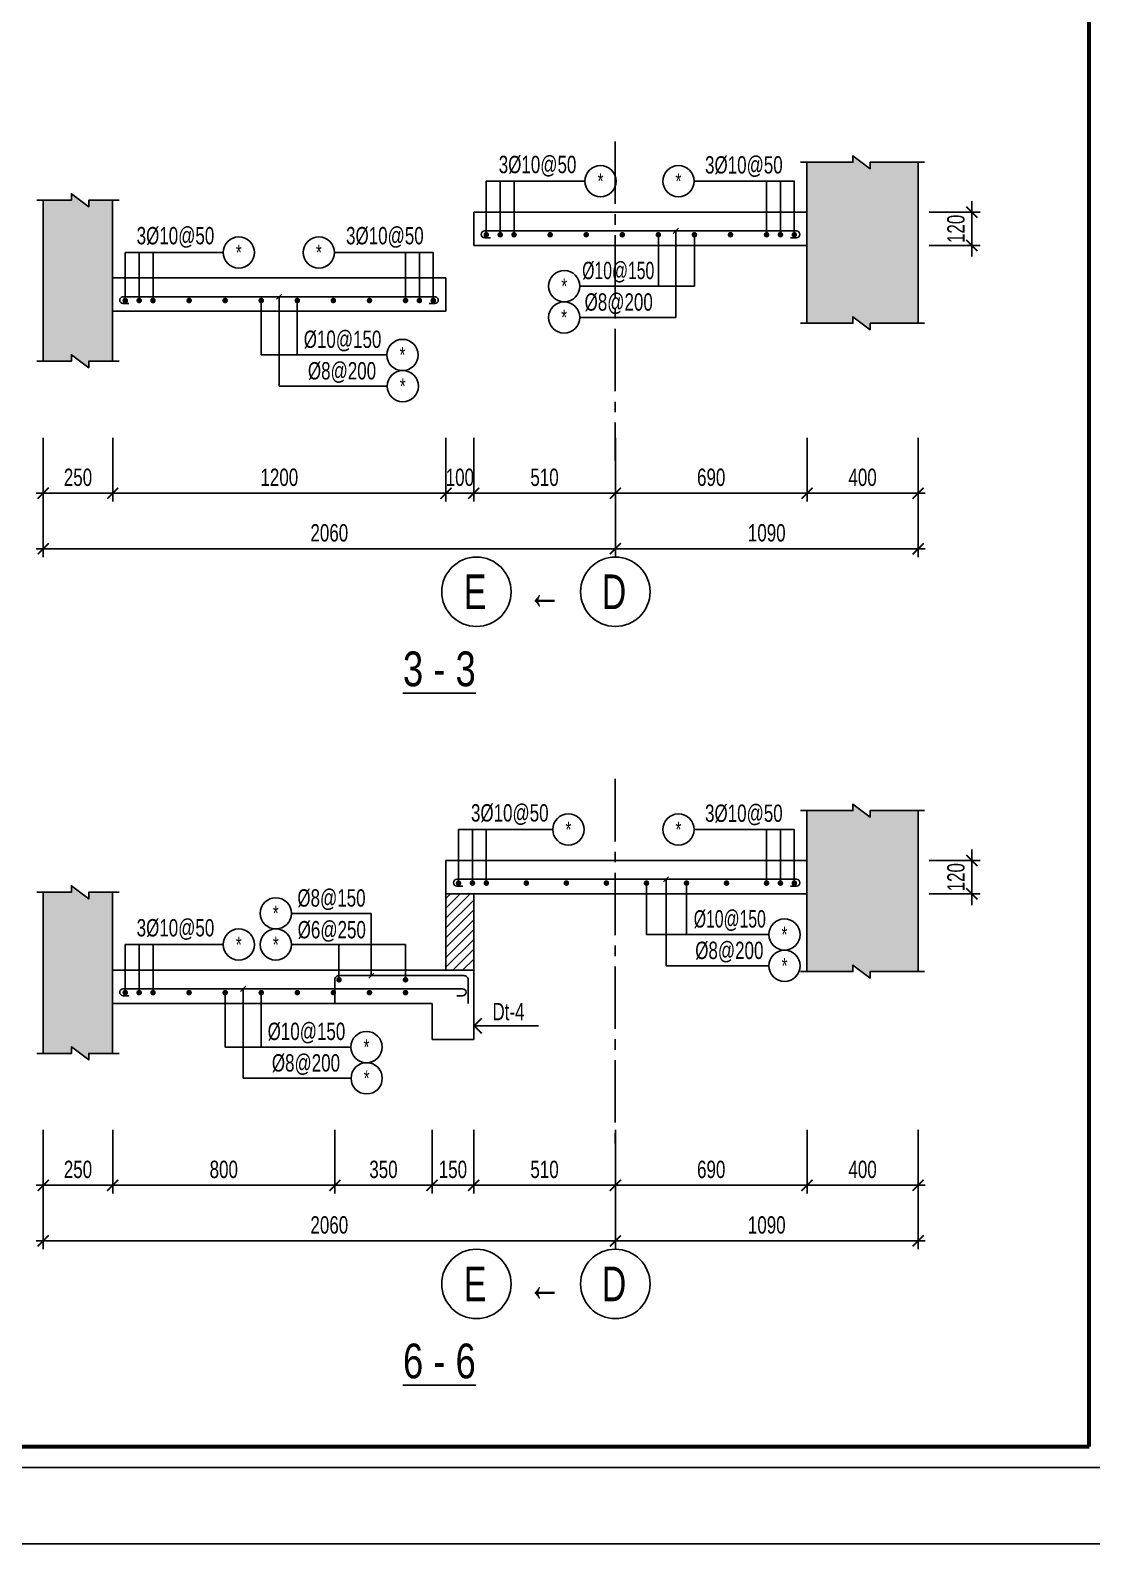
# Model space of a CAD drawing. Header units: millimetres. Extents: x -77370 to 109412, y -14880 to 214694.
# Drawn here: x 29826 to 37469, y 184994 to 195896 of the extents above; entities that cross this region are included whole.
import ezdxf
from ezdxf.enums import TextEntityAlignment as Align

# ---------------------------------------------------------------- set-up
doc = ezdxf.new("R2010")
doc.units = ezdxf.units.MM
doc.header["$LTSCALE"] = 300
doc.header["$MEASUREMENT"] = 0
doc.header["$PDMODE"] = 66
doc.linetypes.add('CENTER2', pattern=[1.125, 0.75, -0.125, 0.125, -0.125])
doc.layers.get('0').update_dxf_attribs({"linetype": 'CONTINUOUS'})
doc.layers.get('DEFPOINTS').update_dxf_attribs({"linetype": 'CONTINUOUS'})
for name, color, linetype in [('CDC-KHUNGTEN', 7, 'CONTINUOUS'), ('CDC.01.AXIS', 160, 'CENTER2'), ('CDC.02.DIM', 1, 'CONTINUOUS'), ('CDC.03.BORDER', 3, 'CONTINUOUS'), ('CDC.06.TEXT', 2, 'CONTINUOUS'), ('CDC.10.HATCH', 251, 'CONTINUOUS'), ('CDC.11.NOTE', 8, 'CONTINUOUS'), ('CDC.14.STEELNUM', 2, 'CONTINUOUS'), ('KCS_SNODE', 6, 'CONTINUOUS'), ('KCS_STEEL', 4, 'CONTINUOUS'), ('KCS_TEXT_B', 2, 'CONTINUOUS')]:
    doc.layers.add(name, color=color, linetype=linetype)
doc.styles.add('KCS_SMTEXT', font='arial.ttf', dxfattribs={"width": 0.7})
doc.dimstyles.new('KCS_DIM50 scale 2', dxfattribs={"dimscale": 50, "dimtxt": 2.5, "dimasz": 1.6, "dimexe": 1.2, "dimexo": 0, "dimgap": 1, "dimtad": 1, "dimdec": 0, "dimlfac": 0.5, "dimzin": 0, "dimdsep": 46, "dimtxsty": 'KCS_SMTEXT', "dimblk": 'ARCHTICK', "dimcen": 0, "dimdle": 1, "dimclrd": 256, "dimclre": 256, "dimclrt": 2, "dimadec": 0, "dimazin": 0, "dimtfac": 1, "dimtdec": 0, "dimtix": 1, "dimtmove": 2, "dimatfit": 3, "dimfxl": 1, "dimtolj": 1, "dimtzin": 0, "dimarcsym": 0})

# ---------------------------------------------------------------- blocks, each defined once
blk = doc.blocks.new('_ArchTick')
at = {"color": 0, "linetype": 'ByBlock', "const_width": 0.15}
blk.add_lwpolyline([(-0.5, -0.5), (0.5, 0.5)], dxfattribs=at)
blk = doc.blocks.new('*D1396')
at = {"layer": 'CDC.02.DIM', "lineweight": -2, "transparency": 16777216}
for p, q in [((29919, 192961), (29919, 192501)), ((30419, 192961), (30419, 192501)), ((30469, 192561), (29869, 192561))]:
    blk.add_line(p, q, dxfattribs=at)
at = {"layer": 'DEFPOINTS', "color": 0, "transparency": 16777216}
for p in [(29919, 192961), (30419, 192961), (29919, 192561)]:
    blk.add_point(p, dxfattribs=at)
at = {"layer": 'CDC.02.DIM', "lineweight": -2, "transparency": 16777216, "xscale": 80, "yscale": 80, "zscale": 80, "rotation": 180}
blk.add_blockref('_ArchTick', (29919, 192561), dxfattribs=at)
at = {"layer": 'CDC.02.DIM', "lineweight": -2, "transparency": 16777216, "xscale": 80, "yscale": 80, "zscale": 80}
blk.add_blockref('_ArchTick', (30419, 192561), dxfattribs=at)
at = {"layer": 'CDC.02.DIM', "color": 2, "transparency": 16777216, "insert": (30169, 192675), "char_height": 125, "attachment_point": 5, "style": 'KCS_SMTEXT'}
blk.add_mtext('\\A1;250', dxfattribs=at)
blk = doc.blocks.new('*D1398')
at = {"layer": 'CDC.02.DIM', "lineweight": -2, "transparency": 16777216}
for p, q in [((36299, 194585), (36666, 194585)), ((36606, 194585), (36606, 194665)), ((36606, 194585), (36606, 194345)), ((36299, 194345), (36666, 194345)), ((36606, 194345), (36606, 194265))]:
    blk.add_line(p, q, dxfattribs=at)
at = {"layer": 'DEFPOINTS', "color": 0, "transparency": 16777216}
for p in [(36299, 194585, 0), (36299, 194345, 0), (36606, 194345)]:
    blk.add_point(p, dxfattribs=at)
at = {"layer": 'CDC.02.DIM', "lineweight": -2, "transparency": 16777216, "xscale": 80, "yscale": 80, "zscale": 80}
for p, rotation in [((36606, 194585), 270), ((36606, 194345), 90)]:
    blk.add_blockref('_ArchTick', p, dxfattribs=dict(at, rotation=rotation))
at = {"layer": 'CDC.02.DIM', "color": 2, "transparency": 16777216, "insert": (36492, 194465), "char_height": 125, "attachment_point": 5, "rotation": 90, "style": 'KCS_SMTEXT'}
blk.add_mtext('\\A1;120', dxfattribs=at)
blk = doc.blocks.new('*D1399')
at = {"layer": 'CDC.02.DIM', "lineweight": -2, "transparency": 16777216}
for p, q in [((35419, 192961), (35419, 192501)), ((36219, 192961), (36219, 192501)), ((35369, 192561), (36269, 192561))]:
    blk.add_line(p, q, dxfattribs=at)
at = {"layer": 'DEFPOINTS', "color": 0, "transparency": 16777216}
for p in [(35419, 192961), (36219, 192961), (36219, 192561)]:
    blk.add_point(p, dxfattribs=at)
at = {"layer": 'CDC.02.DIM', "lineweight": -2, "transparency": 16777216, "xscale": 80, "yscale": 80, "zscale": 80, "rotation": 180}
blk.add_blockref('_ArchTick', (35419, 192561), dxfattribs=at)
at = {"layer": 'CDC.02.DIM', "lineweight": -2, "transparency": 16777216, "xscale": 80, "yscale": 80, "zscale": 80}
blk.add_blockref('_ArchTick', (36219, 192561), dxfattribs=at)
at = {"layer": 'CDC.02.DIM', "color": 2, "transparency": 16777216, "insert": (35819, 192675), "char_height": 125, "attachment_point": 5, "style": 'KCS_SMTEXT'}
blk.add_mtext('\\A1;400', dxfattribs=at)
blk = doc.blocks.new('*D1400')
at = {"layer": 'CDC.02.DIM', "lineweight": -2, "transparency": 16777216}
for p, q in [((33019, 192961), (33019, 192501)), ((34039, 192961), (34039, 192501)), ((32969, 192561), (34089, 192561))]:
    blk.add_line(p, q, dxfattribs=at)
at = {"layer": 'DEFPOINTS', "color": 0, "transparency": 16777216}
for p in [(33019, 192961), (34039, 192961), (34039, 192561)]:
    blk.add_point(p, dxfattribs=at)
at = {"layer": 'CDC.02.DIM', "lineweight": -2, "transparency": 16777216, "xscale": 80, "yscale": 80, "zscale": 80, "rotation": 180}
blk.add_blockref('_ArchTick', (33019, 192561), dxfattribs=at)
at = {"layer": 'CDC.02.DIM', "lineweight": -2, "transparency": 16777216, "xscale": 80, "yscale": 80, "zscale": 80}
blk.add_blockref('_ArchTick', (34039, 192561), dxfattribs=at)
at = {"layer": 'CDC.02.DIM', "color": 2, "transparency": 16777216, "insert": (33529, 192675), "char_height": 125, "attachment_point": 5, "style": 'KCS_SMTEXT'}
blk.add_mtext('\\A1;510', dxfattribs=at)
blk = doc.blocks.new('*D1401')
at = {"layer": 'CDC.02.DIM', "lineweight": -2, "transparency": 16777216}
for p, q in [((32819, 192961), (32819, 192501)), ((33019, 192961), (33019, 192501)), ((32819, 192561), (32739, 192561)), ((32819, 192561), (33019, 192561)), ((33019, 192561), (33099, 192561))]:
    blk.add_line(p, q, dxfattribs=at)
at = {"layer": 'DEFPOINTS', "color": 0, "transparency": 16777216}
for p in [(32819, 192961), (33019, 192961), (33019, 192561)]:
    blk.add_point(p, dxfattribs=at)
at = {"layer": 'CDC.02.DIM', "lineweight": -2, "transparency": 16777216, "xscale": 80, "yscale": 80, "zscale": 80}
blk.add_blockref('_ArchTick', (32819, 192561), dxfattribs=at)
at = {"layer": 'CDC.02.DIM', "lineweight": -2, "transparency": 16777216, "xscale": 80, "yscale": 80, "zscale": 80, "rotation": 180}
blk.add_blockref('_ArchTick', (33019, 192561), dxfattribs=at)
at = {"layer": 'CDC.02.DIM', "color": 2, "transparency": 16777216, "insert": (32919, 192675), "char_height": 125, "attachment_point": 5, "style": 'KCS_SMTEXT'}
blk.add_mtext('\\A1;100', dxfattribs=at)
blk = doc.blocks.new('*D1402')
at = {"layer": 'CDC.02.DIM', "lineweight": -2, "transparency": 16777216}
for p, q in [((30419, 192961), (30419, 192501)), ((32819, 192961), (32819, 192501)), ((32869, 192561), (30369, 192561))]:
    blk.add_line(p, q, dxfattribs=at)
at = {"layer": 'DEFPOINTS', "color": 0, "transparency": 16777216}
for p in [(30419, 192961), (32819, 192961), (30419, 192561)]:
    blk.add_point(p, dxfattribs=at)
at = {"layer": 'CDC.02.DIM', "lineweight": -2, "transparency": 16777216, "xscale": 80, "yscale": 80, "zscale": 80, "rotation": 180}
blk.add_blockref('_ArchTick', (30419, 192561), dxfattribs=at)
at = {"layer": 'CDC.02.DIM', "lineweight": -2, "transparency": 16777216, "xscale": 80, "yscale": 80, "zscale": 80}
blk.add_blockref('_ArchTick', (32819, 192561), dxfattribs=at)
at = {"layer": 'CDC.02.DIM', "color": 2, "transparency": 16777216, "insert": (31619, 192675), "char_height": 125, "attachment_point": 5, "style": 'KCS_SMTEXT'}
blk.add_mtext('\\A1;1200', dxfattribs=at)
blk = doc.blocks.new('*D1403')
at = {"layer": 'CDC.02.DIM', "lineweight": -2, "transparency": 16777216}
for p, q in [((29919, 192961), (29919, 192101)), ((34039, 192961), (34039, 192101)), ((34089, 192161), (29869, 192161))]:
    blk.add_line(p, q, dxfattribs=at)
at = {"layer": 'DEFPOINTS', "color": 0, "transparency": 16777216}
for p in [(29919, 192961), (34039, 192961), (29919, 192161)]:
    blk.add_point(p, dxfattribs=at)
at = {"layer": 'CDC.02.DIM', "lineweight": -2, "transparency": 16777216, "xscale": 80, "yscale": 80, "zscale": 80, "rotation": 180}
blk.add_blockref('_ArchTick', (29919, 192161), dxfattribs=at)
at = {"layer": 'CDC.02.DIM', "lineweight": -2, "transparency": 16777216, "xscale": 80, "yscale": 80, "zscale": 80}
blk.add_blockref('_ArchTick', (34039, 192161), dxfattribs=at)
at = {"layer": 'CDC.02.DIM', "color": 2, "transparency": 16777216, "insert": (31979, 192275), "char_height": 125, "attachment_point": 5, "style": 'KCS_SMTEXT'}
blk.add_mtext('\\A1;2060', dxfattribs=at)
blk = doc.blocks.new('*D1404')
at = {"layer": 'CDC.02.DIM', "lineweight": -2, "transparency": 16777216}
for p, q in [((34039, 192961), (34039, 192501)), ((35419, 192961), (35419, 192501)), ((33989, 192561), (35469, 192561))]:
    blk.add_line(p, q, dxfattribs=at)
at = {"layer": 'DEFPOINTS', "color": 0, "transparency": 16777216}
for p in [(34039, 192961), (35419, 192961), (35419, 192561)]:
    blk.add_point(p, dxfattribs=at)
at = {"layer": 'CDC.02.DIM', "lineweight": -2, "transparency": 16777216, "xscale": 80, "yscale": 80, "zscale": 80, "rotation": 180}
blk.add_blockref('_ArchTick', (34039, 192561), dxfattribs=at)
at = {"layer": 'CDC.02.DIM', "lineweight": -2, "transparency": 16777216, "xscale": 80, "yscale": 80, "zscale": 80}
blk.add_blockref('_ArchTick', (35419, 192561), dxfattribs=at)
at = {"layer": 'CDC.02.DIM', "color": 2, "transparency": 16777216, "insert": (34729, 192675), "char_height": 125, "attachment_point": 5, "style": 'KCS_SMTEXT'}
blk.add_mtext('\\A1;690', dxfattribs=at)
blk = doc.blocks.new('*D1405')
at = {"layer": 'CDC.02.DIM', "lineweight": -2, "transparency": 16777216}
for p, q in [((34039, 192961), (34039, 192101)), ((36219, 192961), (36219, 192101)), ((36269, 192161), (33989, 192161))]:
    blk.add_line(p, q, dxfattribs=at)
at = {"layer": 'DEFPOINTS', "color": 0, "transparency": 16777216}
for p in [(34039, 192961), (36219, 192961), (34039, 192161)]:
    blk.add_point(p, dxfattribs=at)
at = {"layer": 'CDC.02.DIM', "lineweight": -2, "transparency": 16777216, "xscale": 80, "yscale": 80, "zscale": 80, "rotation": 180}
blk.add_blockref('_ArchTick', (34039, 192161), dxfattribs=at)
at = {"layer": 'CDC.02.DIM', "lineweight": -2, "transparency": 16777216, "xscale": 80, "yscale": 80, "zscale": 80}
blk.add_blockref('_ArchTick', (36219, 192161), dxfattribs=at)
at = {"layer": 'CDC.02.DIM', "color": 2, "transparency": 16777216, "insert": (35129, 192275), "char_height": 125, "attachment_point": 5, "style": 'KCS_SMTEXT'}
blk.add_mtext('\\A1;1090', dxfattribs=at)
blk = doc.blocks.new('*D1406')
at = {"layer": 'CDC.02.DIM', "lineweight": -2, "transparency": 16777216}
for p, q in [((29919, 187976), (29919, 187516)), ((30419, 187976), (30419, 187516)), ((30469, 187576), (29869, 187576))]:
    blk.add_line(p, q, dxfattribs=at)
at = {"layer": 'DEFPOINTS', "color": 0, "transparency": 16777216}
for p in [(29919, 187976), (30419, 187976), (29919, 187576)]:
    blk.add_point(p, dxfattribs=at)
at = {"layer": 'CDC.02.DIM', "lineweight": -2, "transparency": 16777216, "xscale": 80, "yscale": 80, "zscale": 80, "rotation": 180}
blk.add_blockref('_ArchTick', (29919, 187576), dxfattribs=at)
at = {"layer": 'CDC.02.DIM', "lineweight": -2, "transparency": 16777216, "xscale": 80, "yscale": 80, "zscale": 80}
blk.add_blockref('_ArchTick', (30419, 187576), dxfattribs=at)
at = {"layer": 'CDC.02.DIM', "color": 2, "transparency": 16777216, "insert": (30169, 187690), "char_height": 125, "attachment_point": 5, "style": 'KCS_SMTEXT'}
blk.add_mtext('\\A1;250', dxfattribs=at)
blk = doc.blocks.new('*D1408')
at = {"layer": 'CDC.02.DIM', "lineweight": -2, "transparency": 16777216}
for p, q in [((36299, 189915), (36666, 189915)), ((36606, 189915), (36606, 189995)), ((36606, 189915), (36606, 189675)), ((36299, 189675), (36666, 189675)), ((36606, 189675), (36606, 189595))]:
    blk.add_line(p, q, dxfattribs=at)
at = {"layer": 'DEFPOINTS', "color": 0, "transparency": 16777216}
for p in [(36299, 189915, 0), (36299, 189675, 0), (36606, 189675)]:
    blk.add_point(p, dxfattribs=at)
at = {"layer": 'CDC.02.DIM', "lineweight": -2, "transparency": 16777216, "xscale": 80, "yscale": 80, "zscale": 80}
for p, rotation in [((36606, 189915), 270), ((36606, 189675), 90)]:
    blk.add_blockref('_ArchTick', p, dxfattribs=dict(at, rotation=rotation))
at = {"layer": 'CDC.02.DIM', "color": 2, "transparency": 16777216, "insert": (36492, 189795), "char_height": 125, "attachment_point": 5, "rotation": 90, "style": 'KCS_SMTEXT'}
blk.add_mtext('\\A1;120', dxfattribs=at)
blk = doc.blocks.new('*D1409')
at = {"layer": 'CDC.02.DIM', "lineweight": -2, "transparency": 16777216}
for p, q in [((35419, 187976), (35419, 187516)), ((36219, 187976), (36219, 187516)), ((35369, 187576), (36269, 187576))]:
    blk.add_line(p, q, dxfattribs=at)
at = {"layer": 'DEFPOINTS', "color": 0, "transparency": 16777216}
for p in [(35419, 187976), (36219, 187976), (36219, 187576)]:
    blk.add_point(p, dxfattribs=at)
at = {"layer": 'CDC.02.DIM', "lineweight": -2, "transparency": 16777216, "xscale": 80, "yscale": 80, "zscale": 80, "rotation": 180}
blk.add_blockref('_ArchTick', (35419, 187576), dxfattribs=at)
at = {"layer": 'CDC.02.DIM', "lineweight": -2, "transparency": 16777216, "xscale": 80, "yscale": 80, "zscale": 80}
blk.add_blockref('_ArchTick', (36219, 187576), dxfattribs=at)
at = {"layer": 'CDC.02.DIM', "color": 2, "transparency": 16777216, "insert": (35819, 187690), "char_height": 125, "attachment_point": 5, "style": 'KCS_SMTEXT'}
blk.add_mtext('\\A1;400', dxfattribs=at)
blk = doc.blocks.new('*D1410')
at = {"layer": 'CDC.02.DIM', "lineweight": -2, "transparency": 16777216}
for p, q in [((33019, 187976), (33019, 187516)), ((34039, 187976), (34039, 187516)), ((32969, 187576), (34089, 187576))]:
    blk.add_line(p, q, dxfattribs=at)
at = {"layer": 'DEFPOINTS', "color": 0, "transparency": 16777216}
for p in [(33019, 187976), (34039, 187976), (34039, 187576)]:
    blk.add_point(p, dxfattribs=at)
at = {"layer": 'CDC.02.DIM', "lineweight": -2, "transparency": 16777216, "xscale": 80, "yscale": 80, "zscale": 80, "rotation": 180}
blk.add_blockref('_ArchTick', (33019, 187576), dxfattribs=at)
at = {"layer": 'CDC.02.DIM', "lineweight": -2, "transparency": 16777216, "xscale": 80, "yscale": 80, "zscale": 80}
blk.add_blockref('_ArchTick', (34039, 187576), dxfattribs=at)
at = {"layer": 'CDC.02.DIM', "color": 2, "transparency": 16777216, "insert": (33529, 187690), "char_height": 125, "attachment_point": 5, "style": 'KCS_SMTEXT'}
blk.add_mtext('\\A1;510', dxfattribs=at)
blk = doc.blocks.new('*D1411')
at = {"layer": 'CDC.02.DIM', "lineweight": -2, "transparency": 16777216}
for p, q in [((32719, 187976), (32719, 187516)), ((33019, 187976), (33019, 187516)), ((32669, 187576), (33069, 187576))]:
    blk.add_line(p, q, dxfattribs=at)
at = {"layer": 'DEFPOINTS', "color": 0, "transparency": 16777216}
for p in [(32719, 187976), (33019, 187976), (33019, 187576)]:
    blk.add_point(p, dxfattribs=at)
at = {"layer": 'CDC.02.DIM', "lineweight": -2, "transparency": 16777216, "xscale": 80, "yscale": 80, "zscale": 80, "rotation": 180}
blk.add_blockref('_ArchTick', (32719, 187576), dxfattribs=at)
at = {"layer": 'CDC.02.DIM', "lineweight": -2, "transparency": 16777216, "xscale": 80, "yscale": 80, "zscale": 80}
blk.add_blockref('_ArchTick', (33019, 187576), dxfattribs=at)
at = {"layer": 'CDC.02.DIM', "color": 2, "transparency": 16777216, "insert": (32869, 187690), "char_height": 125, "attachment_point": 5, "style": 'KCS_SMTEXT'}
blk.add_mtext('\\A1;150', dxfattribs=at)
blk = doc.blocks.new('*D1412')
at = {"layer": 'CDC.02.DIM', "lineweight": -2, "transparency": 16777216}
for p, q in [((30419, 187976), (30419, 187516)), ((32019, 187976), (32019, 187516)), ((32069, 187576), (30369, 187576))]:
    blk.add_line(p, q, dxfattribs=at)
at = {"layer": 'DEFPOINTS', "color": 0, "transparency": 16777216}
for p in [(30419, 187976), (32019, 187976), (30419, 187576)]:
    blk.add_point(p, dxfattribs=at)
at = {"layer": 'CDC.02.DIM', "lineweight": -2, "transparency": 16777216, "xscale": 80, "yscale": 80, "zscale": 80, "rotation": 180}
blk.add_blockref('_ArchTick', (30419, 187576), dxfattribs=at)
at = {"layer": 'CDC.02.DIM', "lineweight": -2, "transparency": 16777216, "xscale": 80, "yscale": 80, "zscale": 80}
blk.add_blockref('_ArchTick', (32019, 187576), dxfattribs=at)
at = {"layer": 'CDC.02.DIM', "color": 2, "transparency": 16777216, "insert": (31219, 187690), "char_height": 125, "attachment_point": 5, "style": 'KCS_SMTEXT'}
blk.add_mtext('\\A1;800', dxfattribs=at)
blk = doc.blocks.new('*D1413')
at = {"layer": 'CDC.02.DIM', "lineweight": -2, "transparency": 16777216}
for p, q in [((29919, 187976), (29919, 187116)), ((34039, 187976), (34039, 187116)), ((34089, 187176), (29869, 187176))]:
    blk.add_line(p, q, dxfattribs=at)
at = {"layer": 'DEFPOINTS', "color": 0, "transparency": 16777216}
for p in [(29919, 187976), (34039, 187976), (29919, 187176)]:
    blk.add_point(p, dxfattribs=at)
at = {"layer": 'CDC.02.DIM', "lineweight": -2, "transparency": 16777216, "xscale": 80, "yscale": 80, "zscale": 80, "rotation": 180}
blk.add_blockref('_ArchTick', (29919, 187176), dxfattribs=at)
at = {"layer": 'CDC.02.DIM', "lineweight": -2, "transparency": 16777216, "xscale": 80, "yscale": 80, "zscale": 80}
blk.add_blockref('_ArchTick', (34039, 187176), dxfattribs=at)
at = {"layer": 'CDC.02.DIM', "color": 2, "transparency": 16777216, "insert": (31979, 187290), "char_height": 125, "attachment_point": 5, "style": 'KCS_SMTEXT'}
blk.add_mtext('\\A1;2060', dxfattribs=at)
blk = doc.blocks.new('*D1414')
at = {"layer": 'CDC.02.DIM', "lineweight": -2, "transparency": 16777216}
for p, q in [((34039, 187976), (34039, 187516)), ((35419, 187976), (35419, 187516)), ((33989, 187576), (35469, 187576))]:
    blk.add_line(p, q, dxfattribs=at)
at = {"layer": 'DEFPOINTS', "color": 0, "transparency": 16777216}
for p in [(34039, 187976), (35419, 187976), (35419, 187576)]:
    blk.add_point(p, dxfattribs=at)
at = {"layer": 'CDC.02.DIM', "lineweight": -2, "transparency": 16777216, "xscale": 80, "yscale": 80, "zscale": 80, "rotation": 180}
blk.add_blockref('_ArchTick', (34039, 187576), dxfattribs=at)
at = {"layer": 'CDC.02.DIM', "lineweight": -2, "transparency": 16777216, "xscale": 80, "yscale": 80, "zscale": 80}
blk.add_blockref('_ArchTick', (35419, 187576), dxfattribs=at)
at = {"layer": 'CDC.02.DIM', "color": 2, "transparency": 16777216, "insert": (34729, 187690), "char_height": 125, "attachment_point": 5, "style": 'KCS_SMTEXT'}
blk.add_mtext('\\A1;690', dxfattribs=at)
blk = doc.blocks.new('*D1415')
at = {"layer": 'CDC.02.DIM', "lineweight": -2, "transparency": 16777216}
for p, q in [((34039, 187976), (34039, 187116)), ((36219, 187976), (36219, 187116)), ((36269, 187176), (33989, 187176))]:
    blk.add_line(p, q, dxfattribs=at)
at = {"layer": 'DEFPOINTS', "color": 0, "transparency": 16777216}
for p in [(34039, 187976), (36219, 187976), (34039, 187176)]:
    blk.add_point(p, dxfattribs=at)
at = {"layer": 'CDC.02.DIM', "lineweight": -2, "transparency": 16777216, "xscale": 80, "yscale": 80, "zscale": 80, "rotation": 180}
blk.add_blockref('_ArchTick', (34039, 187176), dxfattribs=at)
at = {"layer": 'CDC.02.DIM', "lineweight": -2, "transparency": 16777216, "xscale": 80, "yscale": 80, "zscale": 80}
blk.add_blockref('_ArchTick', (36219, 187176), dxfattribs=at)
at = {"layer": 'CDC.02.DIM', "color": 2, "transparency": 16777216, "insert": (35129, 187290), "char_height": 125, "attachment_point": 5, "style": 'KCS_SMTEXT'}
blk.add_mtext('\\A1;1090', dxfattribs=at)
blk = doc.blocks.new('*D1416')
at = {"layer": 'CDC.02.DIM', "lineweight": -2, "transparency": 16777216}
for p, q in [((32019, 187976), (32019, 187516)), ((32719, 187976), (32719, 187516)), ((31969, 187576), (32769, 187576))]:
    blk.add_line(p, q, dxfattribs=at)
at = {"layer": 'DEFPOINTS', "color": 0, "transparency": 16777216}
for p in [(32019, 187976), (32719, 187976), (32719, 187576)]:
    blk.add_point(p, dxfattribs=at)
at = {"layer": 'CDC.02.DIM', "lineweight": -2, "transparency": 16777216, "xscale": 80, "yscale": 80, "zscale": 80, "rotation": 180}
blk.add_blockref('_ArchTick', (32019, 187576), dxfattribs=at)
at = {"layer": 'CDC.02.DIM', "lineweight": -2, "transparency": 16777216, "xscale": 80, "yscale": 80, "zscale": 80}
blk.add_blockref('_ArchTick', (32719, 187576), dxfattribs=at)
at = {"layer": 'CDC.02.DIM', "color": 2, "transparency": 16777216, "insert": (32369, 187690), "char_height": 125, "attachment_point": 5, "style": 'KCS_SMTEXT'}
blk.add_mtext('\\A1;350', dxfattribs=at)
blk = doc.blocks.new('Khung tên chuẩn')
at = {"layer": 'CDC-KHUNGTEN', "color": 8}
blk.add_lwpolyline([(75096, 1100), (83000, 1100), (83000, 58300), (3000, 58300), (3000, 1100), (75096, 1100)], dxfattribs=at)
at = {"layer": 'CDC-KHUNGTEN', "color": 255, "lineweight": 60}
blk.add_lwpolyline([(74900, 1400), (74900, 58000), (3300, 58000), (3300, 1400), (74900, 1400)], close=True, dxfattribs=at)
at = {"layer": 'DEFPOINTS', "color": 1, "ltscale": 0.2}
blk.add_lwpolyline([(0, 0), (0, 59400), (84100, 59400), (84100, 0), (0, 0)], close=True, dxfattribs=at)

msp = doc.modelspace()

# ---------------------------------------------------------------- hatches: boundary and pattern name
at = {"layer": 'CDC.10.HATCH'}
h = msp.add_hatch(dxfattribs=at)
h.set_pattern_fill('BETONG', color=256, scale=30, style=0, pattern_type=2)
h.set_pattern_definition([(50, (-2302456.2, 1596345.35), (215.178055, -18.82564), [22.5, -247.5]), (355, (-2302456.2, 1596345.35), (-41.6254, 225.65764), [18, -198]), (100.4514, (-2302438.26, 1596343.79), (173.552815, 206.831863), [19.122057, -210.342634]), (46.1842, (-2302456.2, 1596405.35), (320.172315, -49.655704), [33.75, -371.25]), (96.6356, (-2302429.5, 1596401.22), (280.39881, 292.23536), [28.683086, -315.5139]), (351.1842, (-2302456.2, 1596405.35), (280.398584, 292.23558), [27, -297]), (21, (-2302426.2, 1596390.35), (179.072116, -120.785667), [22.5, -247.5]), (226, (-2302426.2, 1596390.35), (201.564637, -109.661943), [18, -198]), (71.4514, (-2302411.27, 1596380.29), (252.066789, 96.759149), [19.122057, -210.342634]), (67.5, (-2302456.195, 1596345.355), (-46.774855, 88.3123386), [0, -195.6, 0, -201, 0, -198.75]), (4.5, (-2302456.2, 1596345.35), (85.005277, 114.0309566), [0, -114.6, 0, -191.1, 0, -75.75]), (327.5, (-2302523.095, 1596345.355), (160.1467309, -6.7664615), [0, -75, 0, -234, 0, -310.5]), (317.5, (-2302553.1, 1596345.35), (174.955851, 30.031495), [0, -97.5, 0, -155.4, 0, -220.5]), (315, (-2302456.2, 1596345.35), (90.1561146, 90.1561146), []), (315, (-2302456.2, 1596382.1), (90.1561146, 90.1561146), [])])
h.paths.add_polyline_path([(30418.6, 194671.4), (30246.8, 194671.4), (30246.8, 194624.5), (30121.8, 194718.3), (30121.8, 194671.4), (29918.6, 194671.4), (29918.6, 193511.4), (30121.8, 193511.4), (30121.8, 193558.3), (30246.8, 193464.5), (30246.8, 193511.4), (30418.6, 193511.4)])
h.paths.add_polyline_path([(36218.6, 194945.3), (35874.3, 194945.3), (35874.3, 194898.4), (35749.3, 194992.2), (35749.3, 194945.3), (35418.6, 194945.3), (35418.6, 193785.3), (35749.3, 193785.3), (35749.3, 193832.2), (35874.3, 193738.4), (35874.3, 193785.3), (36218.6, 193785.3)])
h = msp.add_hatch(dxfattribs=at)
h.set_pattern_fill('BETONG', color=256, scale=30, style=0, pattern_type=2)
h.set_pattern_definition([(50, (-2312993.01, 1591449.96), (215.178055, -18.82564), [22.5, -247.5]), (355, (-2312993.01, 1591449.96), (-41.6254, 225.65764), [18, -198]), (100.4514, (-2312975.08, 1591448.4), (173.552815, 206.831863), [19.122057, -210.342634]), (46.1842, (-2312993, 1591509.96), (320.172315, -49.655704), [33.75, -371.25]), (96.6356, (-2312966.33, 1591505.82), (280.39881, 292.23536), [28.683086, -315.5139]), (351.1842, (-2312993, 1591509.96), (280.398584, 292.23558), [27, -297]), (21, (-2312963.01, 1591494.96), (179.072116, -120.785667), [22.5, -247.5]), (226, (-2312963.01, 1591494.96), (201.564637, -109.661943), [18, -198]), (71.4514, (-2312948.09, 1591484.9), (252.066789, 96.759149), [19.122057, -210.342634]), (67.5, (-2312993.01, 1591449.96), (-46.774855, 88.3123386), [0, -195.6, 0, -201, 0, -198.75]), (4.5, (-2312993.01, 1591449.96), (85.005277, 114.0309566), [0, -114.6, 0, -191.1, 0, -75.75]), (327.5, (-2313059.91, 1591449.96), (160.1467309, -6.7664615), [0, -75, 0, -234, 0, -310.5]), (317.5, (-2313089.91, 1591449.96), (174.955851, 30.031495), [0, -97.5, 0, -155.4, 0, -220.5]), (315, (-2312993.01, 1591449.96), (90.1561146, 90.1561146), []), (315, (-2312993.01, 1591486.71), (90.1561146, 90.1561146), [])])
h.paths.add_polyline_path([(36218.6, 190275.2), (35874.3, 190275.2), (35874.3, 190228.3), (35749.3, 190322.1), (35749.3, 190275.2), (35418.6, 190275.2), (35418.6, 189115.2), (35749.3, 189115.2), (35749.3, 189162.1), (35874.3, 189068.3), (35874.3, 189115.2), (36218.6, 189115.2)])
h.paths.add_polyline_path([(29918.6, 188526.4), (30121.8, 188526.4), (30121.8, 188573.3), (30246.8, 188479.5), (30246.8, 188526.4), (30418.6, 188526.4), (30418.6, 189686.4), (30246.8, 189686.4), (30246.8, 189639.5), (30121.8, 189733.3), (30121.8, 189686.4), (29918.6, 189686.4)])
h = msp.add_hatch(dxfattribs=at)
h.set_pattern_fill('ANSI31', color=256, scale=400, style=0)
h.set_pattern_definition([(45, (-2263354.095, 1468884.445), (-35.3553391, 35.3553391), [])])
h.paths.add_polyline_path([(33018.6, 189675.2), (32818.6, 189675.2), (32818.6, 189126.4), (33018.6, 189126.4)])

# ---------------------------------------------------------------- linework, layer by layer
at = {"layer": 'CDC.01.AXIS', "ltscale": 2}
for p, q in [((34038.6, 195095.3, 0), (34038.6, 192797.5, 0)), ((34038.6, 190502.7, 0), (34038.6, 187812.5, 0))]:
    msp.add_line(p, q, dxfattribs=at)
at = {"layer": 'CDC.02.DIM'}
for centre in [(33038.6, 191851), (34038.6, 191851), (33038.6, 186866), (34038.6, 186866)]:
    msp.add_circle(centre, 250, dxfattribs=at)
at = {"layer": 'CDC.03.BORDER'}
for p, q in [((35418.6, 194945.3, 0), (35418.6, 193785.3, 0)), ((36218.6, 194945.3, 0), (36218.6, 193785.3, 0)), ((29918.6, 194671.4), (29918.6, 193511.4)), ((30418.6, 194671.4), (30418.6, 193511.4)), ((35418.6, 194585.3, 0), (33018.6, 194585.3, 0)), ((33018.6, 194585.3, 0), (33018.6, 194345.3, 0)), ((35418.6, 194345.3, 0), (33018.6, 194345.3, 0)), ((30418.6, 194111.4), (32818.6, 194111.4)), ((32818.6, 194111.4), (32818.6, 193871.4)), ((30418.6, 193871.4), (32818.6, 193871.4)), ((35418.6, 190275.2, 0), (35418.6, 189115.2, 0)), ((36218.6, 190275.2, 0), (36218.6, 189115.2, 0)), ((35418.6, 189915.2, 0), (32818.6, 189915.2, 0)), ((32818.6, 189915.2, 0), (32818.6, 189675.2, 0)), ((29918.6, 189686.4), (29918.6, 188526.4)), ((30418.6, 189686.4), (30418.6, 188526.4)), ((35418.6, 189675.2, 0), (32818.6, 189675.2, 0)), ((32818.6, 189126.4), (32818.6, 189675.2)), ((33018.6, 189126.4), (33018.6, 189675.2)), ((30418.6, 189126.4), (33018.6, 189126.4)), ((33018.6, 189126.4), (33018.6, 188626.4)), ((30418.6, 188886.4), (32718.6, 188886.4)), ((32718.6, 188886.4), (32718.6, 188626.4)), ((32718.6, 188626.4), (33018.6, 188626.4))]:
    msp.add_line(p, q, dxfattribs=at)
at = {"layer": 'CDC.03.BORDER', "color": 1, "elevation": 0}
for points in [[(36265.4, 194945.3), (35874.3, 194945.3), (35874.3, 194898.4), (35749.3, 194992.2), (35749.3, 194945.3), (35371.7, 194945.3)], [(36265.4, 193785.3), (35874.3, 193785.3), (35874.3, 193738.4), (35749.3, 193832.2), (35749.3, 193785.3), (35371.7, 193785.3)], [(36265.4, 190275.2), (35874.3, 190275.2), (35874.3, 190228.3), (35749.3, 190322.1), (35749.3, 190275.2), (35371.7, 190275.2)], [(36265.4, 189115.2), (35874.3, 189115.2), (35874.3, 189068.3), (35749.3, 189162.1), (35749.3, 189115.2), (35371.7, 189115.2)]]:
    msp.add_lwpolyline(points, dxfattribs=at)
at = {"layer": 'CDC.03.BORDER', "color": 1}
for points in [[(30465.4, 194671.4), (30246.8, 194671.4), (30246.8, 194624.5), (30121.8, 194718.3), (30121.8, 194671.4), (29871.7, 194671.4)], [(30465.4, 193511.4), (30246.8, 193511.4), (30246.8, 193464.5), (30121.8, 193558.3), (30121.8, 193511.4), (29871.7, 193511.4)], [(30465.4, 189686.4), (30246.8, 189686.4), (30246.8, 189639.5), (30121.8, 189733.3), (30121.8, 189686.4), (29871.7, 189686.4)], [(30465.4, 188526.4), (30246.8, 188526.4), (30246.8, 188479.5), (30121.8, 188573.3), (30121.8, 188526.4), (29871.7, 188526.4)]]:
    msp.add_lwpolyline(points, dxfattribs=at)
at = {"layer": 'CDC.11.NOTE'}
for p, q in [((34474.7, 194450.4, 0), (34474.7, 193827.3, 0)), ((34608.2, 194422.8, 0), (34608.2, 194052.3, 0)), ((34608.2, 194052.3, 0), (33783.4, 194052.3, 0)), ((31488.7, 193948.9), (31488.7, 193556.9)), ((31617.5, 193976.5), (31617.5, 193331.9)), ((34474.7, 193827.3, 0), (33782.2, 193827.3, 0)), ((31488.7, 193556.9), (32393.7, 193556.9)), ((31617.5, 193331.9), (32395.2, 193331.9)), ((34262.7, 189752.7, 0), (34262.7, 189382.2, 0)), ((34404.1, 189780.3, 0), (34404.1, 189157.2, 0)), ((31705.8, 189534.9), (32281.3, 189534.9)), ((32281.3, 189534.9), (32281.3, 189086.4)), ((34262.7, 189382.2, 0), (35143.8, 189382.2, 0)), ((32527.6, 189309.9), (31705.8, 189309.9)), ((32048.6, 189056.4), (32048.6, 189309.9)), ((32527.6, 189056.4), (32527.6, 189309.9)), ((34404.1, 189157.2, 0), (35145, 189157.2, 0)), ((31229, 188963.9), (31229, 188571.9)), ((31358.5, 188991.5), (31358.5, 188346.9)), ((31229, 188571.9), (32133.9, 188571.9)), ((31358.5, 188346.9), (32135.4, 188346.9))]:
    msp.add_line(p, q, dxfattribs=at)
at = {"layer": 'CDC.11.NOTE', "color": 3}
msp.add_line((32299.9, 189105), (32262.7, 189067.8), dxfattribs=at)
at = {"layer": 'CDC.11.NOTE', "elevation": 0}
for points in [[(33109.5, 194422.8), (33109.5, 194808.8), (33819.4, 194808.8)], [(33209.5, 194808.8), (33209.5, 194422.8)], [(33309.5, 194808.8), (33309.5, 194422.8)], [(35327.6, 194422.8), (35327.6, 194808.8), (34605.6, 194808.8)], [(35127.6, 194808.8), (35127.6, 194422.8)], [(35227.6, 194808.8), (35227.6, 194422.8)], [(34348.4, 194422.8), (34348.4, 194052.3)], [(32909.5, 189752.7), (32909.5, 190138.7), (33588.1, 190138.7)], [(33009.5, 190138.7), (33009.5, 189752.7)], [(33109.5, 190138.7), (33109.5, 189752.7)], [(35327.6, 189752.7), (35327.6, 190138.7), (34605.6, 190138.7)], [(35127.6, 190138.7), (35127.6, 189752.7)], [(35227.6, 190138.7), (35227.6, 189752.7)], [(34551, 189752.7), (34551, 189382.2)]]:
    msp.add_lwpolyline(points, dxfattribs=at)
at = {"layer": 'CDC.11.NOTE', "color": 3, "elevation": 0}
for points in [[(34493.3, 194469), (34456.1, 194431.8)], [(34422.7, 189798.9), (34385.6, 189761.8)]]:
    msp.add_lwpolyline(points, dxfattribs=at)
at = {"layer": 'CDC.11.NOTE'}
for points in [[(30509.5, 193948.9), (30509.5, 194294.9), (31214.7, 194294.9)], [(30609.5, 194294.9), (30609.5, 193948.9)], [(30709.5, 194294.9), (30709.5, 193948.9)], [(32727.6, 193948.9), (32727.6, 194294.9), (32016.2, 194294.9)], [(32527.6, 194294.9), (32527.6, 193948.9)], [(32627.6, 194294.9), (32627.6, 193948.9)], [(31748.4, 193948.9), (31748.4, 193556.9)], [(30509.5, 188963.9), (30509.5, 189309.9), (31214.7, 189309.9)], [(30609.5, 189309.9), (30609.5, 188963.9)], [(30709.5, 189309.9), (30709.5, 188963.9)], [(31488.7, 188963.9), (31488.7, 188571.9)], [(33018.6, 188724.5), (33071.6, 188777.5), (33075.1, 188774), (33023.6, 188724.5), (33075.1, 188675), (33071.6, 188671.5), (33018.6, 188724.5), (33486.3, 188724.5)]]:
    msp.add_lwpolyline(points, dxfattribs=at)
at = {"layer": 'CDC.11.NOTE', "color": 3}
for points in [[(31599, 193957.9), (31636.1, 193995.1)], [(31340, 188972.9), (31377.1, 189010.1)]]:
    msp.add_lwpolyline(points, dxfattribs=at)
at = {"layer": 'CDC.14.STEELNUM', "color": 8}
for centre in [(33931.9, 194808.8, 0), (34493.1, 194808.8, 0), (31327.2, 194294.9), (31903.7, 194294.9), (33670.9, 194052.3, 0), (33669.7, 193827.3, 0), (32506.2, 193556.9), (32507.7, 193331.9), (33700.6, 190138.7, 0), (34493.1, 190138.7, 0), (31593.3, 189534.9), (35256.3, 189382.2, 0), (31327.2, 189309.9), (31593.3, 189309.9), (35257.5, 189157.2, 0), (32246.4, 188571.9), (32247.9, 188346.9)]:
    msp.add_circle(centre, 112.5, dxfattribs=at)
at = {"layer": 'KCS_SNODE', "const_width": 20, "elevation": 0}
for points in [[(33119.5, 194422.4, -1), (33099.5, 194423.3, -1)], [(33099.5, 194422.2, 1), (33119.4, 194423.1, 1)], [(33219.5, 194422.4, -1), (33199.5, 194423.3, -1)], [(33319.5, 194422.4, -1), (33299.5, 194423.3, -1)], [(33579.2, 194422.4, -1), (33559.2, 194423.3, -1)], [(33839, 194422.4, -1), (33819, 194423.3, -1)], [(34098.7, 194422.4, -1), (34078.7, 194423.3, -1)], [(34358.4, 194422.4, -1), (34338.4, 194423.3, -1)], [(34618.2, 194422.4, -1), (34598.2, 194423.3, -1)], [(34877.9, 194422.4, -1), (34857.9, 194423.3, -1)], [(35117.6, 194422.4, 1), (35137.6, 194423.3, 1)], [(35217.6, 194422.4, 1), (35237.6, 194423.3, 1)], [(35317.6, 194422.4, 1), (35337.6, 194423.3, 1)], [(32919.5, 189752.3, -1), (32899.5, 189753.2, -1)], [(32899.5, 189752.1, 1), (32919.4, 189753, 1)], [(33019.5, 189752.3, -1), (32999.5, 189753.2, -1)], [(33119.5, 189752.3, -1), (33099.5, 189753.2, -1)], [(33387.8, 189752.3, 1), (33407.8, 189753.2, 1)], [(33676.1, 189752.3, 1), (33696.1, 189753.2, 1)], [(33964.4, 189752.3, 1), (33984.4, 189753.2, 1)], [(34252.7, 189752.3, 1), (34272.7, 189753.2, 1)], [(34541, 189752.3, 1), (34561, 189753.2, 1)], [(34829.3, 189752.3, 1), (34849.3, 189753.2, 1)], [(35117.6, 189752.3, 1), (35137.6, 189753.2, 1)], [(35217.6, 189752.3, 1), (35237.6, 189753.2, 1)], [(35317.6, 189752.3, 1), (35337.6, 189753.2, 1)]]:
    msp.add_lwpolyline(points, format="xyb", close=True, dxfattribs=at)
at = {"layer": 'KCS_SNODE', "const_width": 20}
for points in [[(30519.5, 193948.5, -1), (30499.5, 193949.4, -1)], [(30619.5, 193948.5, -1), (30599.5, 193949.4, -1)], [(30719.5, 193948.5, -1), (30699.5, 193949.4, -1)], [(30979.2, 193948.5, -1), (30959.2, 193949.4, -1)], [(31239, 193948.5, -1), (31219, 193949.4, -1)], [(31498.7, 193948.5, -1), (31478.7, 193949.4, -1)], [(31758.4, 193948.5, -1), (31738.4, 193949.4, -1)], [(32018.2, 193948.5, -1), (31998.2, 193949.4, -1)], [(32277.9, 193948.5, -1), (32257.9, 193949.4, -1)], [(32517.6, 193948.5, 1), (32537.6, 193949.4, 1)], [(32617.6, 193948.5, 1), (32637.6, 193949.4, 1)], [(32717.6, 193948.5, 1), (32737.6, 193949.4, 1)], [(32737.7, 193948.3, -1), (32717.7, 193949.2, -1)], [(32038.6, 189055.9, 1), (32058.6, 189056.9, 1)], [(32517.6, 189055.9, 1), (32537.6, 189056.9, 1)], [(30519.5, 188963.5, -1), (30499.5, 188964.4, -1)], [(30619.5, 188963.5, -1), (30599.5, 188964.4, -1)], [(30719.5, 188963.5, -1), (30699.5, 188964.4, -1)], [(30979.2, 188963.5, -1), (30959.2, 188964.4, -1)], [(31239, 188963.5, -1), (31219, 188964.4, -1)], [(31498.7, 188963.5, -1), (31478.7, 188964.4, -1)], [(31758.4, 188963.5, -1), (31738.4, 188964.4, -1)], [(32018.2, 188963.5, -1), (31998.2, 188964.4, -1)], [(32277.9, 188963.5, -1), (32257.9, 188964.4, -1)], [(32537.6, 188963.5, -1), (32517.6, 188964.4, -1)]]:
    msp.add_lwpolyline(points, format="xyb", close=True, dxfattribs=at)
at = {"layer": 'KCS_STEEL', "elevation": 0}
for points in [[(35300.8, 194400.9), (35342.7, 194400.9, 1), (35342.7, 194450.4), (33098.1, 194450.4, 1), (33098.1, 194400.9), (33139.4, 194400.9)], [(35300.8, 189730.8), (35342.7, 189730.8, 1), (35342.7, 189780.3), (32898.1, 189780.3, 1), (32898.1, 189730.8), (32939.4, 189730.8)]]:
    msp.add_lwpolyline(points, format="xyb", dxfattribs=at)
at = {"layer": 'KCS_STEEL'}
for points in [[(30536.3, 193927), (30494.4, 193927, -1), (30494.4, 193976.5), (32739, 193976.5, -1), (32739, 193927), (32697.7, 193927)], [(32018.6, 188886.4), (32018.6, 189056.4, -0.4142136), (32048.6, 189086.4), (32948.6, 189086.4, -0.4142136), (32978.6, 189056.4), (32978.6, 188886.4)], [(30536.3, 188942), (30494.4, 188942, -1), (30494.4, 188991.5), (32939, 188991.5, -1), (32939, 188942), (32897.7, 188942)]]:
    msp.add_lwpolyline(points, format="xyb", dxfattribs=at)

# ---------------------------------------------------------------- block references
at = {"xscale": 0.5000000002582985, "yscale": 0.5000000002582985, "zscale": 0.5000000002582985}
msp.add_blockref('Khung tên chuẩn', (0, 184994.5), dxfattribs=at)

# ---------------------------------------------------------------- texts
at = {"layer": 'CDC.02.DIM', "color": 4, "style": 'KCS_SMTEXT', "width": 0.7}
for s, p in [('E', (33029.1, 191851)), ('D', (34029.1, 191851)), ('←', (33529.1, 191851)), ('E', (33029.1, 186866)), ('D', (34029.1, 186866)), ('←', (33529.1, 186866))]:
    msp.add_text(s, height=250, dxfattribs=at).set_placement(p, align=Align.MIDDLE)
at = {"layer": 'CDC.06.TEXT', "color": 2, "linetype": 'ByBlock', "style": 'KCS_SMTEXT'}
for s, width, p in [('3%%C10@50', 0.7, (33199, 194928.8, 0)), ('3%%C10@50', 0.7, (34684.8, 194926.2, 0)), ('3%%C10@50', 0.7, (30591.5, 194416.2)), ('3%%C10@50', 0.7, (32099.6, 194416.2)), ('%%C10@150', 0.65, (33799.9, 194165.5, 0)), ('%%C8@200', 0.7, (33817.4, 193938.4, 0)), ('%%C10@150', 0.7, (31794.8, 193670.1)), ('%%C8@200', 0.7, (31824.9, 193443)), ('3%%C10@50', 0.7, (32999, 190258.7, 0)), ('3%%C10@50', 0.7, (34684.8, 190256.2, 0)), ('3%%C10@50', 0.7, (30591.5, 189431.2)), ('%%C10@150', 0.65, (34603.5, 189495.4, 0)), ('%%C8@200', 0.7, (34614.1, 189268.4, 0)), ('%%C10@150', 0.7, (31535, 188685.1)), ('%%C8@200', 0.7, (31565.2, 188458))]:
    msp.add_text(s, height=125, dxfattribs=dict(at, width=width)).set_placement(p, align=Align.MIDDLE_LEFT)
at = {"layer": 'CDC.06.TEXT', "color": 4, "style": 'KCS_SMTEXT', "width": 0.75}
for s, p in [('%%U3 - 3', (32771.5, 191296)), ('%%U6 - 6', (32771.5, 186311))]:
    msp.add_text(s, height=250, dxfattribs=at).set_placement(p, align=Align.MIDDLE)
at = {"layer": 'CDC.06.TEXT', "color": 2, "linetype": 'ByBlock', "style": 'KCS_SMTEXT', "width": 0.7}
for s, p in [('%%C8@150', (31994.6, 189636.7)), ('%%C6@250', (31996.7, 189408))]:
    msp.add_text(s, height=125, dxfattribs=at).set_placement(p, align=Align.MIDDLE)
at = {"layer": 'CDC.14.STEELNUM', "style": 'KCS_SMTEXT', "width": 0.7}
for p in [(33931.9, 194808.8, 0), (34493.1, 194808.8, 0), (31327.2, 194294.9), (31903.7, 194294.9), (33670.9, 194052.3, 0), (33669.7, 193827.3, 0), (32506.2, 193556.9), (32507.7, 193331.9), (33700.6, 190138.7, 0), (34493.1, 190138.7, 0), (31593.3, 189534.9), (31327.2, 189309.9), (31593.3, 189309.9), (35256.3, 189382.2, 0), (35257.5, 189157.2, 0), (32246.4, 188571.9), (32247.9, 188346.9)]:
    msp.add_text('*', height=112.5, dxfattribs=at).set_placement(p, align=Align.MIDDLE)
at = {"layer": 'KCS_TEXT_B', "color": 3, "linetype": 'ByBlock', "style": 'KCS_SMTEXT', "width": 0.7}
msp.add_text('Dt-4', height=125, dxfattribs=at).set_placement((33269.2, 188826.7), align=Align.MIDDLE)

# ---------------------------------------------------------------- dimensions: what is measured, and where the dimension line sits
at = {"layer": 'CDC.02.DIM'}
for base, p1, p2, angle, picture, middle in [((36606.2, 194345.3, 0), (36298.7, 194585.3), (36298.7, 194345.3), 90, '*D1398', (36492.4, 194465.3, 0)), ((29918.6, 192161), (34038.6, 192961), (29918.6, 192961), 180, '*D1403', (31978.6, 192274.9)), ((30418.6, 192561), (32818.6, 192961), (30418.6, 192961), 180, '*D1402', (31618.6, 192674.9)), ((33018.6, 192561), (32818.6, 192961), (33018.6, 192961), 180, '*D1401', (32918.6, 192674.9)), ((34038.6, 192161), (36218.6, 192961), (34038.6, 192961), 180, '*D1405', (35128.6, 192274.9)), ((36218.6, 192561), (35418.6, 192961), (36218.6, 192961), 180, '*D1399', (35818.6, 192674.9)), ((36606.2, 189675.2, 0), (36298.7, 189915.2), (36298.7, 189675.2), 90, '*D1408', (36492.4, 189795.2, 0)), ((29918.6, 187176), (34038.6, 187976), (29918.6, 187976), 180, '*D1413', (31978.6, 187289.9)), ((30418.6, 187576), (32018.6, 187976), (30418.6, 187976), 180, '*D1412', (31218.6, 187689.9)), ((32718.6, 187576), (32018.6, 187976), (32718.6, 187976), 180, '*D1416', (32368.6, 187689.9)), ((33018.6, 187576), (32718.6, 187976), (33018.6, 187976), 180, '*D1411', (32868.6, 187689.9)), ((34038.6, 187176), (36218.6, 187976), (34038.6, 187976), 180, '*D1415', (35128.6, 187289.9)), ((36218.6, 187576), (35418.6, 187976), (36218.6, 187976), 180, '*D1409', (35818.6, 187689.9))]:
    dim = msp.add_linear_dim(base=base, p1=p1, p2=p2, angle=angle, dimstyle='KCS_DIM50 scale 2', dxfattribs=at)
    dim.commit()
    dim.dimension.update_dxf_attribs({"geometry": picture, "text_midpoint": middle})
for base, p1, p2, picture, middle in [((29918.6, 192561), (30418.6, 192961), (29918.6, 192961), '*D1396', (30168.6, 192674.9)), ((34038.6, 192561), (33018.6, 192961), (34038.6, 192961), '*D1400', (33528.6, 192674.9)), ((35418.6, 192561), (34038.6, 192961), (35418.6, 192961), '*D1404', (34728.6, 192674.9)), ((29918.6, 187576), (30418.6, 187976), (29918.6, 187976), '*D1406', (30168.6, 187689.9)), ((34038.6, 187576), (33018.6, 187976), (34038.6, 187976), '*D1410', (33528.6, 187689.9)), ((35418.6, 187576), (34038.6, 187976), (35418.6, 187976), '*D1414', (34728.6, 187689.9))]:
    dim = msp.add_linear_dim(base=base, p1=p1, p2=p2, dimstyle='KCS_DIM50 scale 2', dxfattribs=at)
    dim.commit()
    dim.dimension.update_dxf_attribs({"geometry": picture, "text_midpoint": middle})

doc.saveas('drawing.dxf')
